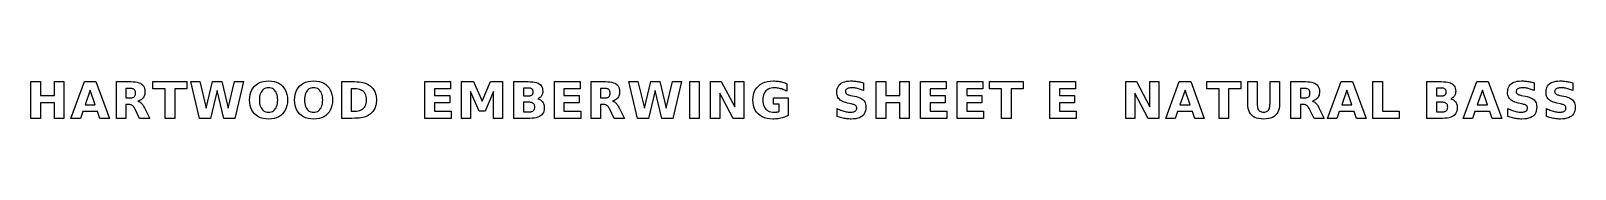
# Model space of a CAD drawing. Header units: millimetres. Extents: x 3 to 297, y 9 to 290.
# Drawn here: x 9.4 to 136.6, y 286.9 to 290.1 of the extents above; entities that cross this region are included whole.
import ezdxf

# ---------------------------------------------------------------- set-up
doc = ezdxf.new("R2010")
doc.units = ezdxf.units.MM
doc.layers.add('ENGRAVE', color=5, linetype='CONTINUOUS')

msp = doc.modelspace()

# ---------------------------------------------------------------- linework, layer by layer
at = {"layer": 'ENGRAVE', "color": 5}
for points in [[(30.1092, 289.6733), (30.236, 289.5248), (30.3398, 289.3584), (30.4205, 289.1744), (30.4781, 288.9726), (30.5127, 288.753), (30.5243, 288.5157), (30.5127, 288.279), (30.4781, 288.06), (30.4205, 287.8586), (30.3398, 287.6748), (30.236, 287.5086), (30.1092, 287.3601), (29.962, 287.232), (29.7973, 287.1273), (29.6148, 287.0458), (29.4148, 286.9876), (29.1971, 286.9526), (28.9618, 286.941), (28.727, 286.9526), (28.5098, 286.9876), (28.3099, 287.0458), (28.1276, 287.1273), (27.9627, 287.232), (27.8153, 287.3601), (27.6882, 287.5086), (27.5842, 287.6748), (27.5033, 287.8586), (27.4455, 288.06), (27.4108, 288.279), (27.3993, 288.5157), (27.4108, 288.753), (27.4455, 288.9726), (27.5033, 289.1744), (27.5842, 289.3584), (27.6882, 289.5248), (27.8153, 289.6733), (27.9627, 289.8014), (28.1276, 289.9062), (28.3099, 289.9877), (28.5098, 290.0459), (28.727, 290.0808), (28.9618, 290.0924), (29.1971, 290.0808), (29.4148, 290.0459), (29.6148, 289.9877), (29.7973, 289.9062), (29.962, 289.8014), (30.1092, 289.6733)], [(33.818, 289.6733), (33.9448, 289.5248), (34.0485, 289.3584), (34.1292, 289.1744), (34.1869, 288.9726), (34.2215, 288.753), (34.233, 288.5157), (34.2215, 288.279), (34.1869, 288.06), (34.1292, 287.8586), (34.0485, 287.6748), (33.9448, 287.5086), (33.818, 287.3601), (33.6708, 287.232), (33.506, 287.1273), (33.3236, 287.0458), (33.1235, 286.9876), (32.9058, 286.9526), (32.6705, 286.941), (32.4358, 286.9526), (32.2185, 286.9876), (32.0187, 287.0458), (31.8363, 287.1273), (31.6715, 287.232), (31.524, 287.3601), (31.3969, 287.5086), (31.2929, 287.6748), (31.212, 287.8586), (31.1542, 288.06), (31.1195, 288.279), (31.108, 288.5157), (31.1195, 288.753), (31.1542, 288.9726), (31.212, 289.1744), (31.2929, 289.3584), (31.3969, 289.5248), (31.524, 289.6733), (31.6715, 289.8014), (31.8363, 289.9062), (32.0187, 289.9877), (32.2185, 290.0459), (32.4358, 290.0808), (32.6705, 290.0924), (32.9058, 290.0808), (33.1235, 290.0459), (33.3236, 289.9877), (33.506, 289.9062), (33.6708, 289.8014), (33.818, 289.6733)], [(71.2679, 287.0379), (71.1634, 287.0122), (71.0577, 286.9904), (70.9509, 286.9726), (70.843, 286.9588), (70.7339, 286.9489), (70.6237, 286.943), (70.5124, 286.941), (70.2682, 286.9528), (70.0415, 286.9881), (69.8323, 287.047), (69.6407, 287.1295), (69.4666, 287.2356), (69.31, 287.3652), (69.1745, 287.515), (69.0636, 287.6816), (68.9773, 287.8649), (68.9157, 288.0651), (68.8788, 288.282), (68.8665, 288.5157), (68.879, 288.7518), (68.9166, 288.9705), (68.9794, 289.1718), (69.0672, 289.3557), (69.1801, 289.5222), (69.3181, 289.6713), (69.4779, 289.8), (69.6563, 289.9053), (69.8532, 289.9872), (70.0686, 290.0457), (70.3026, 290.0807), (70.5551, 290.0924), (70.6554, 290.0909), (70.7544, 290.0861), (70.8519, 290.0782), (70.948, 290.0671), (71.0427, 290.0529), (71.1359, 290.0355), (71.2276, 290.015), (71.3176, 289.9914), (71.4058, 289.9648), (71.4922, 289.9351), (71.5769, 289.9024), (71.6598, 289.8666), (71.6598, 289.238), (71.5751, 289.2841), (71.4906, 289.3261), (71.4063, 289.3641), (71.3221, 289.398), (71.2381, 289.4278), (71.1543, 289.4536), (71.0705, 289.4754), (70.9866, 289.4932), (70.9027, 289.507), (70.8188, 289.5169), (70.7348, 289.5228), (70.6507, 289.5248), (70.5007, 289.5176), (70.3626, 289.4958), (70.2364, 289.4595), (70.1222, 289.4086), (70.0199, 289.3433), (69.9295, 289.2634), (69.8521, 289.17), (69.7888, 289.0641), (69.7395, 288.9457), (69.7043, 288.8149), (69.6832, 288.6715), (69.6762, 288.5157), (69.683, 288.3611), (69.7033, 288.2187), (69.7372, 288.0885), (69.7847, 287.9705), (69.8457, 287.8647), (69.9203, 287.7711), (70.0074, 287.6909), (70.1059, 287.6253), (70.2158, 287.5742), (70.3372, 287.5378), (70.4699, 287.5159), (70.6141, 287.5086), (70.6543, 287.5091), (70.6936, 287.5103), (70.7318, 287.5124), (70.7692, 287.5154), (70.8055, 287.5192), (70.8409, 287.5239), (70.8753, 287.5295), (70.9084, 287.536), (70.9404, 287.5435), (70.9712, 287.5519), (71.0007, 287.5613), (71.0291, 287.5717), (71.0291, 288.1617), (70.551, 288.1617), (70.551, 288.6866), (71.7717, 288.6866), (71.7717, 287.2258), (71.6735, 287.1803), (71.5739, 287.1388), (71.4732, 287.1012), (71.3712, 287.0676), (71.2679, 287.0379)], [(77.6482, 289.4238), (77.5679, 289.4473), (77.4882, 289.4679), (77.4096, 289.4853), (77.3324, 289.4995), (77.2568, 289.5106), (77.1826, 289.5185), (77.1098, 289.5232), (77.0386, 289.5248), (76.9491, 289.5227), (76.8677, 289.5162), (76.7944, 289.5055), (76.7293, 289.4905), (76.6724, 289.4711), (76.6235, 289.4475), (76.5825, 289.4194), (76.5489, 289.3865), (76.5228, 289.3488), (76.5042, 289.3065), (76.493, 289.2593), (76.4893, 289.2074), (76.4918, 289.1682), (76.4993, 289.132), (76.5119, 289.0988), (76.5295, 289.0686), (76.5521, 289.0414), (76.5798, 289.0172), (76.6141, 288.995), (76.6565, 288.9739), (76.7072, 288.9539), (76.7661, 288.9349), (76.8331, 288.917), (76.9084, 288.9002), (77.242, 288.8331), (77.4028, 288.7962), (77.5472, 288.7535), (77.6754, 288.7049), (77.7873, 288.6504), (77.8829, 288.5901), (77.9622, 288.5238), (78.0275, 288.4498), (78.0809, 288.3661), (78.1225, 288.2726), (78.1521, 288.1694), (78.1699, 288.0565), (78.1759, 287.9338), (78.1676, 287.7735), (78.1427, 287.6274), (78.1013, 287.4957), (78.0434, 287.3782), (77.9689, 287.275), (77.8778, 287.1862), (77.7697, 287.1112), (77.6442, 287.05), (77.5012, 287.0023), (77.3407, 286.9682), (77.1628, 286.9478), (76.9674, 286.941), (76.871, 286.9425), (76.7745, 286.9471), (76.678, 286.9547), (76.5813, 286.9654), (76.4845, 286.9791), (76.3875, 286.9959), (76.2906, 287.0157), (76.1936, 287.0384), (76.0966, 287.0641), (75.9996, 287.0927), (75.9026, 287.1242), (75.8057, 287.1587), (75.8057, 287.8199), (75.9021, 287.7705), (75.9975, 287.7253), (76.0918, 287.6844), (76.185, 287.6477), (76.2771, 287.6152), (76.3682, 287.587), (76.4582, 287.563), (76.5471, 287.5434), (76.635, 287.5282), (76.7218, 287.5173), (76.8075, 287.5108), (76.8921, 287.5086), (76.9742, 287.511), (77.0497, 287.5181), (77.1184, 287.53), (77.1805, 287.5466), (77.236, 287.568), (77.2847, 287.5941), (77.3264, 287.6246), (77.3605, 287.6592), (77.387, 287.6978), (77.4059, 287.7406), (77.4173, 287.7874), (77.4211, 287.8382), (77.4185, 287.8839), (77.4108, 287.9259), (77.3979, 287.9644), (77.3799, 287.9992), (77.3568, 288.0304), (77.3285, 288.0579), (77.2925, 288.0833), (77.2463, 288.1077), (77.1899, 288.1312), (77.1232, 288.1538), (77.0463, 288.1755), (76.9592, 288.1963), (76.6561, 288.2634), (76.511, 288.2992), (76.3795, 288.3414), (76.2616, 288.3901), (76.1574, 288.4452), (76.0668, 288.5067), (75.9898, 288.5747), (75.9254, 288.65), (75.8728, 288.7336), (75.8319, 288.8255), (75.8026, 288.9255), (75.7851, 289.0339), (75.7792, 289.1505), (75.7874, 289.2959), (75.8118, 289.4297), (75.8525, 289.5518), (75.9094, 289.6623), (75.9827, 289.7611), (76.0722, 289.8483), (76.177, 289.9229), (76.296, 289.9839), (76.4292, 290.0314), (76.5767, 290.0653), (76.7385, 290.0857), (76.9145, 290.0924), (76.9983, 290.0914), (77.0829, 290.0883), (77.1683, 290.083), (77.2545, 290.0757), (77.3414, 290.0663), (77.4292, 290.0548), (77.5179, 290.0412), (77.6076, 290.0255), (77.6983, 290.0078), (77.79, 289.9879), (77.8827, 289.9659), (77.9765, 289.9419), (77.9765, 289.299), (77.8934, 289.3348), (77.811, 289.3675), (77.7293, 289.3972), (77.6482, 289.4238)], [(132.9125, 289.4238), (132.8321, 289.4473), (132.7524, 289.4679), (132.6738, 289.4853), (132.5967, 289.4995), (132.521, 289.5106), (132.4468, 289.5185), (132.3741, 289.5232), (132.3028, 289.5248), (132.2133, 289.5227), (132.1319, 289.5162), (132.0587, 289.5055), (131.9936, 289.4905), (131.9366, 289.4711), (131.8878, 289.4475), (131.8467, 289.4194), (131.8132, 289.3865), (131.7871, 289.3488), (131.7684, 289.3065), (131.7572, 289.2593), (131.7535, 289.2074), (131.756, 289.1682), (131.7636, 289.132), (131.7761, 289.0988), (131.7937, 289.0686), (131.8164, 289.0414), (131.844, 289.0172), (131.8783, 288.995), (131.9208, 288.9739), (131.9714, 288.9539), (132.0303, 288.9349), (132.0974, 288.917), (132.1726, 288.9002), (132.5063, 288.8331), (132.667, 288.7962), (132.8114, 288.7535), (132.9396, 288.7049), (133.0515, 288.6504), (133.1471, 288.5901), (133.2265, 288.5238), (133.2918, 288.4498), (133.3452, 288.3661), (133.3867, 288.2726), (133.4164, 288.1694), (133.4342, 288.0565), (133.4401, 287.9338), (133.4318, 287.7735), (133.407, 287.6274), (133.3656, 287.4957), (133.3076, 287.3782), (133.2331, 287.275), (133.142, 287.1862), (133.034, 287.1112), (132.9084, 287.05), (132.7654, 287.0023), (132.6049, 286.9682), (132.427, 286.9478), (132.2316, 286.941), (132.1353, 286.9425), (132.0388, 286.9471), (131.9422, 286.9547), (131.8455, 286.9654), (131.7487, 286.9791), (131.6518, 286.9959), (131.5548, 287.0157), (131.4578, 287.0384), (131.3608, 287.0641), (131.2639, 287.0927), (131.1669, 287.1242), (131.0699, 287.1587), (131.0699, 287.8199), (131.1663, 287.7705), (131.2617, 287.7253), (131.356, 287.6844), (131.4492, 287.6477), (131.5414, 287.6152), (131.6324, 287.587), (131.7224, 287.563), (131.8114, 287.5434), (131.8992, 287.5282), (131.986, 287.5173), (132.0717, 287.5108), (132.1563, 287.5086), (132.2384, 287.511), (132.3139, 287.5181), (132.3827, 287.53), (132.4448, 287.5466), (132.5002, 287.568), (132.549, 287.5941), (132.5906, 287.6246), (132.6247, 287.6592), (132.6512, 287.6978), (132.6702, 287.7406), (132.6815, 287.7874), (132.6853, 287.8382), (132.6827, 287.8839), (132.675, 287.9259), (132.6622, 287.9644), (132.6442, 287.9992), (132.621, 288.0304), (132.5927, 288.0579), (132.5568, 288.0833), (132.5106, 288.1077), (132.4541, 288.1312), (132.3875, 288.1538), (132.3106, 288.1755), (132.2235, 288.1963), (131.9203, 288.2634), (131.7752, 288.2992), (131.6437, 288.3414), (131.5259, 288.3901), (131.4216, 288.4452), (131.331, 288.5067), (131.254, 288.5747), (131.1897, 288.65), (131.137, 288.7336), (131.0961, 288.8255), (131.0669, 288.9255), (131.0493, 289.0339), (131.0435, 289.1505), (131.0516, 289.2959), (131.076, 289.4297), (131.1167, 289.5518), (131.1737, 289.6623), (131.2469, 289.7611), (131.3364, 289.8483), (131.4412, 289.9229), (131.5602, 289.9839), (131.6935, 290.0314), (131.841, 290.0653), (132.0027, 290.0857), (132.1787, 290.0924), (132.2625, 290.0914), (132.3471, 290.0883), (132.4325, 290.083), (132.5187, 290.0757), (132.6057, 290.0663), (132.6934, 290.0548), (132.7821, 290.0412), (132.8718, 290.0255), (132.9625, 290.0078), (133.0542, 289.9879), (133.147, 289.9659), (133.2407, 289.9419), (133.2407, 289.299), (133.1576, 289.3348), (133.0752, 289.3675), (132.9935, 289.3972), (132.9125, 289.4238)], [(136.0801, 289.4238), (135.9997, 289.4473), (135.92, 289.4679), (135.8414, 289.4853), (135.7643, 289.4995), (135.6886, 289.5106), (135.6144, 289.5185), (135.5416, 289.5232), (135.4704, 289.5248), (135.3809, 289.5227), (135.2995, 289.5162), (135.2262, 289.5055), (135.1611, 289.4905), (135.1042, 289.4711), (135.0553, 289.4475), (135.0143, 289.4194), (134.9807, 289.3865), (134.9546, 289.3488), (134.936, 289.3065), (134.9248, 289.2593), (134.9211, 289.2074), (134.9236, 289.1682), (134.9311, 289.132), (134.9437, 289.0988), (134.9613, 289.0686), (134.9839, 289.0414), (135.0116, 289.0172), (135.0459, 288.995), (135.0883, 288.9739), (135.139, 288.9539), (135.1979, 288.9349), (135.2649, 288.917), (135.3402, 288.9002), (135.6738, 288.8331), (135.8346, 288.7962), (135.979, 288.7535), (136.1072, 288.7049), (136.2191, 288.6504), (136.3147, 288.5901), (136.394, 288.5238), (136.4593, 288.4498), (136.5127, 288.3661), (136.5543, 288.2726), (136.5839, 288.1694), (136.6017, 288.0565), (136.6077, 287.9338), (136.5994, 287.7735), (136.5745, 287.6274), (136.5332, 287.4957), (136.4752, 287.3782), (136.4007, 287.275), (136.3096, 287.1862), (136.2015, 287.1112), (136.076, 287.05), (135.933, 287.0023), (135.7725, 286.9682), (135.5946, 286.9478), (135.3992, 286.941), (135.3028, 286.9425), (135.2063, 286.9471), (135.1098, 286.9547), (135.0131, 286.9654), (134.9163, 286.9791), (134.8193, 286.9959), (134.7224, 287.0157), (134.6254, 287.0384), (134.5284, 287.0641), (134.4314, 287.0927), (134.3344, 287.1242), (134.2375, 287.1587), (134.2375, 287.8199), (134.3339, 287.7705), (134.4293, 287.7253), (134.5236, 287.6844), (134.6168, 287.6477), (134.7089, 287.6152), (134.8, 287.587), (134.89, 287.563), (134.9789, 287.5434), (135.0668, 287.5282), (135.1536, 287.5173), (135.2393, 287.5108), (135.3239, 287.5086), (135.406, 287.511), (135.4815, 287.5181), (135.5502, 287.53), (135.6123, 287.5466), (135.6678, 287.568), (135.7166, 287.5941), (135.7582, 287.6246), (135.7923, 287.6592), (135.8188, 287.6978), (135.8377, 287.7406), (135.8491, 287.7874), (135.8529, 287.8382), (135.8503, 287.8839), (135.8426, 287.9259), (135.8297, 287.9644), (135.8117, 287.9992), (135.7886, 288.0304), (135.7603, 288.0579), (135.7243, 288.0833), (135.6781, 288.1077), (135.6217, 288.1312), (135.555, 288.1538), (135.4781, 288.1755), (135.391, 288.1963), (135.0879, 288.2634), (134.9428, 288.2992), (134.8113, 288.3414), (134.6935, 288.3901), (134.5892, 288.4452), (134.4986, 288.5067), (134.4216, 288.5747), (134.3572, 288.65), (134.3046, 288.7336), (134.2637, 288.8255), (134.2344, 288.9255), (134.2169, 289.0339), (134.211, 289.1505), (134.2192, 289.2959), (134.2436, 289.4297), (134.2843, 289.5518), (134.3412, 289.6623), (134.4145, 289.7611), (134.504, 289.8483), (134.6088, 289.9229), (134.7278, 289.9839), (134.861, 290.0314), (135.0085, 290.0653), (135.1703, 290.0857), (135.3463, 290.0924), (135.4301, 290.0914), (135.5147, 290.0883), (135.6001, 290.083), (135.6863, 290.0757), (135.7732, 290.0663), (135.861, 290.0548), (135.9497, 290.0412), (136.0394, 290.0255), (136.1301, 290.0078), (136.2218, 289.9879), (136.3145, 289.9659), (136.4083, 289.9419), (136.4083, 289.299), (136.3252, 289.3348), (136.2428, 289.3675), (136.1611, 289.3972), (136.0801, 289.4238)], [(12.1047, 287), (11.3214, 287), (11.3214, 288.2878), (10.1658, 288.2878), (10.1658, 287), (9.3825, 287), (9.3825, 290.0375), (10.1658, 290.0375), (10.1658, 288.8799), (11.3214, 288.8799), (11.3214, 290.0375), (12.1047, 290.0375), (12.1047, 287)], [(15.0708, 287), (14.8796, 287.5534), (13.6548, 287.5534), (13.4615, 287), (12.6742, 287), (13.7992, 290.0375), (14.7331, 290.0375), (15.8582, 287), (15.0708, 287)], [(14.6822, 288.1169), (14.2672, 289.3254), (13.8501, 288.1169), (14.6822, 288.1169)], [(18.144, 289.9872), (18.2818, 289.948), (18.4017, 289.8976), (18.5039, 289.8361), (18.5893, 289.7625), (18.6593, 289.6758), (18.7137, 289.5762), (18.7525, 289.4636), (18.7758, 289.3379), (18.7836, 289.1993), (18.7796, 289.1019), (18.7674, 289.0105), (18.7472, 288.9252), (18.719, 288.8457), (18.6826, 288.7723), (18.6381, 288.7049), (18.5856, 288.6433), (18.5248, 288.5874), (18.4558, 288.5371), (18.3786, 288.4924), (18.2933, 288.4534), (18.1997, 288.4201), (18.2523, 288.4053), (18.3031, 288.3854), (18.352, 288.3603), (18.3991, 288.3301), (18.4443, 288.2948), (18.4876, 288.2543), (18.5301, 288.2075), (18.5727, 288.1533), (18.6155, 288.0918), (18.6585, 288.0228), (18.7016, 287.9464), (18.745, 287.8626), (19.1702, 287), (18.336, 287), (17.9657, 287.7548), (17.9284, 287.8267), (17.8908, 287.8907), (17.8531, 287.9466), (17.8152, 287.9944), (17.7771, 288.0343), (17.7389, 288.0661), (17.6985, 288.0916), (17.6538, 288.1124), (17.6049, 288.1286), (17.5517, 288.1402), (17.4943, 288.1472), (17.4327, 288.1495), (17.2109, 288.1495), (17.2109, 287), (16.4277, 287), (16.4277, 290.0375), (17.6239, 290.0375), (17.8151, 290.0319), (17.9885, 290.0151), (18.144, 289.9872)], [(17.9262, 288.816), (17.9529, 288.8564), (17.9736, 288.9033), (17.9885, 288.9567), (17.9974, 289.0168), (18.0003, 289.0833), (17.9974, 289.1492), (17.9885, 289.2086), (17.9736, 289.2614), (17.9529, 289.3076), (17.9262, 289.3473), (17.8935, 289.3804), (17.854, 289.4077), (17.8068, 289.4301), (17.7519, 289.4475), (17.6892, 289.4599), (17.6187, 289.4674), (17.5405, 289.4699), (17.2109, 289.4699), (17.2109, 288.6907), (17.5405, 288.6907), (17.6187, 288.6932), (17.6892, 288.7008), (17.7519, 288.7136), (17.8068, 288.7314), (17.854, 288.7543), (17.8935, 288.7822), (17.9262, 288.816)], [(20.4497, 287), (20.4497, 289.4455), (19.4406, 289.4455), (19.4406, 290.0375), (22.2401, 290.0375), (22.2401, 289.4455), (21.233, 289.4455), (21.233, 287), (20.4497, 287)], [(25.6253, 287.8301), (26.1502, 290.0375), (26.8949, 290.0375), (26.1787, 287), (25.2754, 287), (24.724, 289.3092), (24.1788, 287), (23.2755, 287), (22.5532, 290.0375), (23.304, 290.0375), (23.8289, 287.8301), (24.3497, 290.0375), (25.1045, 290.0375), (25.6253, 287.8301)], [(28.4063, 289.2603), (28.346, 289.1662), (28.2967, 289.06), (28.2583, 288.9419), (28.2309, 288.8118), (28.2145, 288.6698), (28.209, 288.5157), (28.2145, 288.3623), (28.2309, 288.2207), (28.2583, 288.091), (28.2967, 287.9732), (28.346, 287.8672), (28.4063, 287.7731), (28.4766, 287.6923), (28.5558, 287.6262), (28.6439, 287.5747), (28.7409, 287.538), (28.8469, 287.516), (28.9618, 287.5086), (29.0773, 287.516), (29.1837, 287.538), (29.2812, 287.5747), (29.3696, 287.6262), (29.4489, 287.6923), (29.5192, 287.7731), (29.5795, 287.8672), (29.6288, 287.9732), (29.6672, 288.091), (29.6946, 288.2207), (29.7111, 288.3623), (29.7166, 288.5157), (29.7111, 288.6698), (29.6946, 288.8118), (29.6672, 288.9419), (29.6288, 289.06), (29.5795, 289.1662), (29.5192, 289.2603), (29.4489, 289.3412), (29.3696, 289.4073), (29.2812, 289.4587), (29.1837, 289.4954), (29.0773, 289.5175), (28.9618, 289.5248), (28.8469, 289.5175), (28.7409, 289.4954), (28.6439, 289.4587), (28.5558, 289.4073), (28.4766, 289.3412), (28.4063, 289.2603)], [(32.1151, 289.2603), (32.0548, 289.1662), (32.0054, 289.06), (31.9671, 288.9419), (31.9397, 288.8118), (31.9232, 288.6698), (31.9177, 288.5157), (31.9232, 288.3623), (31.9397, 288.2207), (31.9671, 288.091), (32.0054, 287.9732), (32.0548, 287.8672), (32.1151, 287.7731), (32.1853, 287.6923), (32.2645, 287.6262), (32.3526, 287.5747), (32.4496, 287.538), (32.5556, 287.516), (32.6705, 287.5086), (32.786, 287.516), (32.8925, 287.538), (32.9899, 287.5747), (33.0783, 287.6262), (33.1576, 287.6923), (33.2279, 287.7731), (33.2882, 287.8672), (33.3376, 287.9732), (33.376, 288.091), (33.4034, 288.2207), (33.4198, 288.3623), (33.4253, 288.5157), (33.4198, 288.6698), (33.4034, 288.8118), (33.376, 288.9419), (33.3376, 289.06), (33.2882, 289.1662), (33.2279, 289.2603), (33.1576, 289.3412), (33.0783, 289.4073), (32.9899, 289.4587), (32.8925, 289.4954), (32.786, 289.5175), (32.6705, 289.5248), (32.5556, 289.5175), (32.4496, 289.4954), (32.3526, 289.4587), (32.2645, 289.4073), (32.1853, 289.3412), (32.1151, 289.2603)], [(36.7255, 289.969), (36.8482, 289.9388), (36.9584, 289.9021), (37.0633, 289.8578), (37.1628, 289.8058), (37.2569, 289.7462), (37.3457, 289.679), (37.429, 289.6042), (37.4972, 289.5339), (37.5592, 289.4602), (37.6152, 289.3829), (37.665, 289.3022), (37.7088, 289.2179), (37.7464, 289.1301), (37.7781, 289.0386), (37.8041, 288.9432), (37.8242, 288.8438), (37.8387, 288.7404), (37.8473, 288.6331), (37.8502, 288.5218), (37.8473, 288.4093), (37.8387, 288.3008), (37.8242, 288.1965), (37.8041, 288.0964), (37.7781, 288.0003), (37.7464, 287.9084), (37.7088, 287.8203), (37.665, 287.7358), (37.6152, 287.6549), (37.5592, 287.5775), (37.4972, 287.5036), (37.429, 287.4333), (37.3449, 287.3585), (37.2554, 287.2913), (37.1605, 287.2317), (37.0601, 287.1797), (36.9543, 287.1354), (36.8431, 287.0987), (36.7197, 287.0685), (36.5773, 287.0439), (36.4159, 287.0247), (36.2355, 287.011), (36.0361, 287.0027), (35.8177, 287), (34.9917, 287), (34.9917, 290.0375), (35.8177, 290.0375), (36.0385, 290.0348), (36.2396, 290.0266), (36.4212, 290.0128), (36.5831, 289.9937), (36.7255, 289.969)], [(36.5951, 287.6978), (36.6985, 287.7573), (36.7892, 287.8301), (36.8666, 287.9154), (36.9299, 288.0127), (36.9792, 288.122), (37.0143, 288.2433), (37.0354, 288.3766), (37.0425, 288.5218), (37.0355, 288.6664), (37.0144, 288.799), (36.9794, 288.9196), (36.9304, 289.0282), (36.8673, 289.1248), (36.7902, 289.2095), (36.6997, 289.2816), (36.5965, 289.3406), (36.4804, 289.3865), (36.3517, 289.4193), (36.2101, 289.4389), (36.0557, 289.4455), (35.775, 289.4455), (35.775, 287.592), (36.0557, 287.592), (36.2095, 287.5987), (36.3506, 287.6185), (36.4792, 287.6516), (36.5951, 287.6978)], [(43.8861, 288.2878), (42.6348, 288.2878), (42.6348, 287.592), (44.0102, 287.592), (44.0102, 287), (41.8516, 287), (41.8516, 290.0375), (43.9654, 290.0375), (43.9654, 289.4455), (42.6348, 289.4455), (42.6348, 288.8799), (43.8861, 288.8799), (43.8861, 288.2878)], [(48.2438, 287), (47.5033, 287), (47.5033, 289.2217), (46.8034, 287.5839), (46.307, 287.5839), (45.6071, 289.2217), (45.6071, 287), (44.8645, 287), (44.8645, 290.0375), (45.8614, 290.0375), (46.5531, 288.4119), (47.2489, 290.0375), (48.2438, 290.0375), (48.2438, 287)], [(51.5818, 288.2867), (51.6164, 288.2135), (51.6433, 288.1353), (51.6625, 288.0521), (51.6741, 287.9639), (51.6779, 287.8708), (51.6696, 287.7305), (51.6449, 287.6027), (51.6036, 287.4873), (51.5459, 287.3843), (51.4716, 287.2938), (51.3809, 287.2157), (51.2733, 287.1498), (51.1485, 287.0958), (51.0065, 287.0539), (50.8474, 287.024), (50.671, 287.006), (50.4775, 287), (49.1775, 287), (49.1775, 290.0375), (50.3534, 290.0375), (50.5547, 290.0322), (50.7365, 290.0163), (50.8989, 289.9897), (51.042, 289.9525), (51.1657, 289.9047), (51.27, 289.8463), (51.3567, 289.7761), (51.4277, 289.6932), (51.4828, 289.5976), (51.5223, 289.4891), (51.5459, 289.3679), (51.5538, 289.2339), (51.5509, 289.1618), (51.5423, 289.0934), (51.5279, 289.0287), (51.5077, 288.9676), (51.4817, 288.9102), (51.45, 288.8565), (51.4128, 288.8068), (51.3705, 288.7617), (51.3229, 288.7209), (51.2701, 288.6847), (51.2121, 288.6529), (51.1489, 288.6256), (51.2299, 288.5977), (51.3045, 288.563), (51.3727, 288.5213), (51.4347, 288.4728), (51.4903, 288.4173), (51.5396, 288.355), (51.5818, 288.2867)], [(50.6749, 288.943), (50.7041, 288.9722), (50.728, 289.0058), (50.7466, 289.0437), (50.7599, 289.0858), (50.7679, 289.1323), (50.7705, 289.183), (50.7679, 289.2332), (50.7599, 289.2792), (50.7466, 289.3211), (50.728, 289.3589), (50.7041, 289.3925), (50.6749, 289.4221), (50.6405, 289.4473), (50.6012, 289.4679), (50.5569, 289.4839), (50.5076, 289.4953), (50.4534, 289.5022), (50.3941, 289.5045), (49.9608, 289.5045), (49.9608, 288.8616), (50.3941, 288.8616), (50.4534, 288.8638), (50.5076, 288.8706), (50.5569, 288.8819), (50.6012, 288.8977), (50.6405, 288.9181), (50.6749, 288.943)], [(54.5545, 288.8799), (54.5545, 288.2878), (53.3033, 288.2878), (53.3033, 287.592), (54.6786, 287.592), (54.6786, 287), (52.52, 287), (52.52, 290.0375), (54.6339, 290.0375), (54.6339, 289.4455), (53.3033, 289.4455), (53.3033, 288.8799), (54.5545, 288.8799)], [(57.0938, 290.0151), (57.2493, 289.9872), (57.3871, 289.948), (57.507, 289.8976), (57.6092, 289.8361), (57.6946, 289.7625), (57.7646, 289.6758), (57.819, 289.5762), (57.8578, 289.4636), (57.8811, 289.3379), (57.8889, 289.1993), (57.8849, 289.1019), (57.8728, 289.0105), (57.8525, 288.9252), (57.8243, 288.8457), (57.7879, 288.7723), (57.7434, 288.7049), (57.6909, 288.6433), (57.6301, 288.5874), (57.5611, 288.5371), (57.4839, 288.4924), (57.3986, 288.4534), (57.305, 288.4201), (57.3577, 288.4053), (57.4084, 288.3854), (57.4573, 288.3603), (57.5044, 288.3301), (57.5496, 288.2948), (57.5929, 288.2543), (57.6354, 288.2075), (57.678, 288.1533), (57.7208, 288.0918), (57.7638, 288.0228), (57.8069, 287.9464), (57.8503, 287.8626), (58.2755, 287), (57.4413, 287), (57.071, 287.7548), (57.0337, 287.8267), (56.9961, 287.8907), (56.9584, 287.9466), (56.9205, 287.9944), (56.8824, 288.0343), (56.8442, 288.0661), (56.8038, 288.0916), (56.7591, 288.1124), (56.7102, 288.1286), (56.657, 288.1402), (56.5996, 288.1472), (56.538, 288.1495), (56.3162, 288.1495), (56.3162, 287), (55.533, 287), (55.533, 290.0375), (56.7292, 290.0375), (56.9204, 290.0319), (57.0938, 290.0151)], [(56.9988, 288.7822), (57.0315, 288.816), (57.0582, 288.8564), (57.0789, 288.9033), (57.0938, 288.9567), (57.1027, 289.0168), (57.1056, 289.0833), (57.1027, 289.1492), (57.0938, 289.2086), (57.0789, 289.2614), (57.0582, 289.3076), (57.0315, 289.3473), (56.9988, 289.3804), (56.9593, 289.4077), (56.9121, 289.4301), (56.8572, 289.4475), (56.7945, 289.4599), (56.724, 289.4674), (56.6458, 289.4699), (56.3162, 289.4699), (56.3162, 288.6907), (56.6458, 288.6907), (56.724, 288.6932), (56.7945, 288.7008), (56.8572, 288.7136), (56.9121, 288.7314), (56.9593, 288.7543), (56.9988, 288.7822)], [(62.2467, 290.0375), (62.9913, 290.0375), (62.2751, 287), (61.3718, 287), (60.8205, 289.3092), (60.2752, 287), (59.3719, 287), (58.6497, 290.0375), (59.4004, 290.0375), (59.9253, 287.8301), (60.4461, 290.0375), (61.2009, 290.0375), (61.7218, 287.8301), (62.2467, 290.0375)], [(64.4539, 287), (63.6707, 287), (63.6707, 290.0375), (64.4539, 290.0375), (64.4539, 287)], [(68.1098, 287), (67.2349, 287), (66.1302, 289.0833), (66.1302, 287), (65.3876, 287), (65.3876, 290.0375), (66.2625, 290.0375), (67.3672, 287.9542), (67.3672, 290.0375), (68.1098, 290.0375), (68.1098, 287)], [(81.7524, 290.0375), (81.7524, 287), (80.9691, 287), (80.9691, 288.2878), (79.8135, 288.2878), (79.8135, 287), (79.0302, 287), (79.0302, 290.0375), (79.8135, 290.0375), (79.8135, 288.8799), (80.9691, 288.8799), (80.9691, 290.0375), (81.7524, 290.0375)], [(84.7185, 288.8799), (84.7185, 288.2878), (83.4673, 288.2878), (83.4673, 287.592), (84.8426, 287.592), (84.8426, 287), (82.684, 287), (82.684, 290.0375), (84.7979, 290.0375), (84.7979, 289.4455), (83.4673, 289.4455), (83.4673, 288.8799), (84.7185, 288.8799)], [(87.7314, 288.2878), (86.4802, 288.2878), (86.4802, 287.592), (87.8556, 287.592), (87.8556, 287), (85.6969, 287), (85.6969, 290.0375), (87.8108, 290.0375), (87.8108, 289.4455), (86.4802, 289.4455), (86.4802, 288.8799), (87.7314, 288.8799), (87.7314, 288.2878)], [(89.3569, 289.4455), (88.3477, 289.4455), (88.3477, 290.0375), (91.1472, 290.0375), (91.1472, 289.4455), (90.1401, 289.4455), (90.1401, 287), (89.3569, 287), (89.3569, 289.4455)], [(95.3705, 288.8799), (95.3705, 288.2878), (94.1193, 288.2878), (94.1193, 287.592), (95.4946, 287.592), (95.4946, 287), (93.336, 287), (93.336, 290.0375), (95.4499, 290.0375), (95.4499, 289.4455), (94.1193, 289.4455), (94.1193, 288.8799), (95.3705, 288.8799)], [(102.3057, 287), (101.4308, 287), (100.3261, 289.0833), (100.3261, 287), (99.5835, 287), (99.5835, 290.0375), (100.4583, 290.0375), (101.5631, 287.9542), (101.5631, 290.0375), (102.3057, 290.0375), (102.3057, 287)], [(106.0592, 287), (105.2718, 287), (105.0806, 287.5534), (103.8558, 287.5534), (103.6625, 287), (102.8752, 287), (104.0002, 290.0375), (104.9341, 290.0375), (106.0592, 287)], [(104.0511, 288.1169), (104.8832, 288.1169), (104.4682, 289.3254), (104.0511, 288.1169)], [(107.2756, 289.4455), (106.2665, 289.4455), (106.2665, 290.0375), (109.066, 290.0375), (109.066, 289.4455), (108.0589, 289.4455), (108.0589, 287), (107.2756, 287), (107.2756, 289.4455)], [(110.4516, 287.8939), (110.4755, 287.8102), (110.5063, 287.7384), (110.5439, 287.6785), (110.5893, 287.6291), (110.6433, 287.5887), (110.7059, 287.5572), (110.7772, 287.5347), (110.8571, 287.5213), (110.9457, 287.5168), (111.0349, 287.5213), (111.1154, 287.5347), (111.1871, 287.5572), (111.25, 287.5887), (111.3042, 287.6291), (111.3496, 287.6785), (111.3872, 287.7384), (111.418, 287.8102), (111.4419, 287.8939), (111.459, 287.9896), (111.4692, 288.0971), (111.4727, 288.2166), (111.4727, 290.0375), (112.2559, 290.0375), (112.2559, 288.2166), (112.247, 288.0108), (112.22, 287.8233), (112.1751, 287.6541), (112.1122, 287.5032), (112.0313, 287.3706), (111.9325, 287.2563), (111.8152, 287.16), (111.679, 287.0812), (111.524, 287.0198), (111.3501, 286.976), (111.1574, 286.9498), (110.9457, 286.941), (110.7347, 286.9498), (110.5424, 286.976), (110.3689, 287.0198), (110.2142, 287.0812), (110.0782, 287.16), (109.961, 287.2563), (109.8622, 287.3706), (109.7813, 287.5032), (109.7184, 287.6541), (109.6735, 287.8233), (109.6465, 288.0108), (109.6375, 288.2166), (109.6375, 290.0375), (110.4208, 290.0375), (110.4208, 288.2166), (110.4242, 288.0971), (110.4345, 287.9896), (110.4516, 287.8939)], [(114.9039, 289.9872), (115.0417, 289.948), (115.1616, 289.8976), (115.2638, 289.8361), (115.3493, 289.7625), (115.4192, 289.6758), (115.4736, 289.5762), (115.5125, 289.4636), (115.5358, 289.3379), (115.5435, 289.1993), (115.5395, 289.1019), (115.5274, 289.0105), (115.5072, 288.9252), (115.4789, 288.8457), (115.4425, 288.7723), (115.3981, 288.7049), (115.3455, 288.6433), (115.2847, 288.5874), (115.2157, 288.5371), (115.1386, 288.4924), (115.0532, 288.4534), (114.9596, 288.4201), (115.0123, 288.4053), (115.0631, 288.3854), (115.112, 288.3603), (115.159, 288.3301), (115.2042, 288.2948), (115.2475, 288.2543), (115.29, 288.2075), (115.3326, 288.1533), (115.3754, 288.0918), (115.4184, 288.0228), (115.4616, 287.9464), (115.5049, 287.8626), (115.9301, 287), (115.0959, 287), (114.7257, 287.7548), (114.6883, 287.8267), (114.6507, 287.8907), (114.613, 287.9466), (114.5751, 287.9944), (114.5371, 288.0343), (114.4988, 288.0661), (114.4584, 288.0916), (114.4137, 288.1124), (114.3648, 288.1286), (114.3116, 288.1402), (114.2543, 288.1472), (114.1926, 288.1495), (113.9709, 288.1495), (113.9709, 287), (113.1876, 287), (113.1876, 290.0375), (114.3839, 290.0375), (114.575, 290.0319), (114.7484, 290.0151), (114.9039, 289.9872)], [(114.6861, 288.816), (114.7128, 288.8564), (114.7336, 288.9033), (114.7484, 288.9567), (114.7573, 289.0168), (114.7603, 289.0833), (114.7573, 289.1492), (114.7484, 289.2086), (114.7336, 289.2614), (114.7128, 289.3076), (114.6861, 289.3473), (114.6534, 289.3804), (114.614, 289.4077), (114.5667, 289.4301), (114.5118, 289.4475), (114.4491, 289.4599), (114.3786, 289.4674), (114.3005, 289.4699), (113.9709, 289.4699), (113.9709, 288.6907), (114.3005, 288.6907), (114.3786, 288.6932), (114.4491, 288.7008), (114.5118, 288.7136), (114.5667, 288.7314), (114.614, 288.7543), (114.6534, 288.7822), (114.6861, 288.816)], [(119.3845, 287), (118.5972, 287), (118.4059, 287.5534), (117.1812, 287.5534), (116.9879, 287), (116.2005, 287), (117.3256, 290.0375), (118.2594, 290.0375), (119.3845, 287)], [(117.3765, 288.1169), (118.2086, 288.1169), (117.7935, 289.3254), (117.3765, 288.1169)], [(119.954, 287), (119.954, 290.0375), (120.7373, 290.0375), (120.7373, 287.592), (122.1126, 287.592), (122.1126, 287), (119.954, 287)], [(126.7973, 288.2867), (126.8319, 288.2135), (126.8588, 288.1353), (126.878, 288.0521), (126.8895, 287.9639), (126.8934, 287.8708), (126.8851, 287.7305), (126.8604, 287.6027), (126.8191, 287.4873), (126.7614, 287.3843), (126.6871, 287.2938), (126.5964, 287.2157), (126.4888, 287.1498), (126.364, 287.0958), (126.222, 287.0539), (126.0629, 287.024), (125.8865, 287.006), (125.693, 287), (124.393, 287), (124.393, 290.0375), (125.5689, 290.0375), (125.7701, 290.0322), (125.952, 290.0163), (126.1144, 289.9897), (126.2575, 289.9525), (126.3812, 289.9047), (126.4855, 289.8463), (126.5722, 289.7761), (126.6431, 289.6932), (126.6983, 289.5976), (126.7378, 289.4891), (126.7614, 289.3679), (126.7693, 289.2339), (126.7664, 289.1618), (126.7578, 289.0934), (126.7433, 289.0287), (126.7232, 288.9676), (126.6972, 288.9102), (126.6655, 288.8565), (126.6283, 288.8068), (126.586, 288.7617), (126.5384, 288.7209), (126.4856, 288.6847), (126.4276, 288.6529), (126.3644, 288.6256), (126.4453, 288.5977), (126.5199, 288.563), (126.5882, 288.5213), (126.6502, 288.4728), (126.7058, 288.4173), (126.755, 288.355), (126.7973, 288.2867)], [(125.8904, 288.943), (125.9196, 288.9722), (125.9435, 289.0058), (125.9621, 289.0437), (125.9754, 289.0858), (125.9833, 289.1323), (125.986, 289.183), (125.9833, 289.2332), (125.9754, 289.2792), (125.9621, 289.3211), (125.9435, 289.3589), (125.9196, 289.3925), (125.8904, 289.4221), (125.856, 289.4473), (125.8167, 289.4679), (125.7724, 289.4839), (125.7231, 289.4953), (125.6688, 289.5022), (125.6096, 289.5045), (125.1763, 289.5045), (125.1763, 288.8616), (125.6096, 288.8616), (125.6688, 288.8638), (125.7231, 288.8706), (125.7724, 288.8819), (125.8167, 288.8977), (125.856, 288.9181), (125.8904, 288.943)], [(129.77, 287), (129.5788, 287.5534), (128.354, 287.5534), (128.1607, 287), (127.3734, 287), (128.4985, 290.0375), (129.4323, 290.0375), (130.5574, 287), (129.77, 287)], [(129.3814, 288.1169), (128.9664, 289.3254), (128.5493, 288.1169), (129.3814, 288.1169)], [(50.812, 287.6688), (50.8417, 287.7105), (50.8649, 287.7579), (50.8814, 287.8109), (50.8913, 287.8695), (50.8946, 287.9338), (50.8913, 287.9969), (50.8815, 288.0544), (50.8651, 288.1065), (50.8422, 288.1531), (50.8127, 288.1942), (50.7766, 288.2299), (50.7339, 288.26), (50.6846, 288.2847), (50.6286, 288.3039), (50.5659, 288.3176), (50.4966, 288.3258), (50.4206, 288.3285), (49.9608, 288.3285), (49.9608, 287.533), (50.4206, 287.533), (50.496, 287.5358), (50.5649, 287.5441), (50.6273, 287.558), (50.6833, 287.5773), (50.7327, 287.6023), (50.7756, 287.6327), (50.812, 287.6688)], [(126.0275, 287.6688), (126.0572, 287.7105), (126.0804, 287.7579), (126.0969, 287.8109), (126.1068, 287.8695), (126.1101, 287.9338), (126.1068, 287.9969), (126.097, 288.0544), (126.0806, 288.1065), (126.0577, 288.1531), (126.0282, 288.1942), (125.9921, 288.2299), (125.9494, 288.26), (125.9001, 288.2847), (125.8441, 288.3039), (125.7814, 288.3176), (125.7121, 288.3258), (125.6361, 288.3285), (125.1763, 288.3285), (125.1763, 287.533), (125.6361, 287.533), (125.7115, 287.5358), (125.7804, 287.5441), (125.8428, 287.558), (125.8987, 287.5773), (125.9482, 287.6023), (125.9911, 287.6327), (126.0275, 287.6688)]]:
    msp.add_lwpolyline(points, close=True, dxfattribs=at)

doc.saveas('drawing.dxf')
